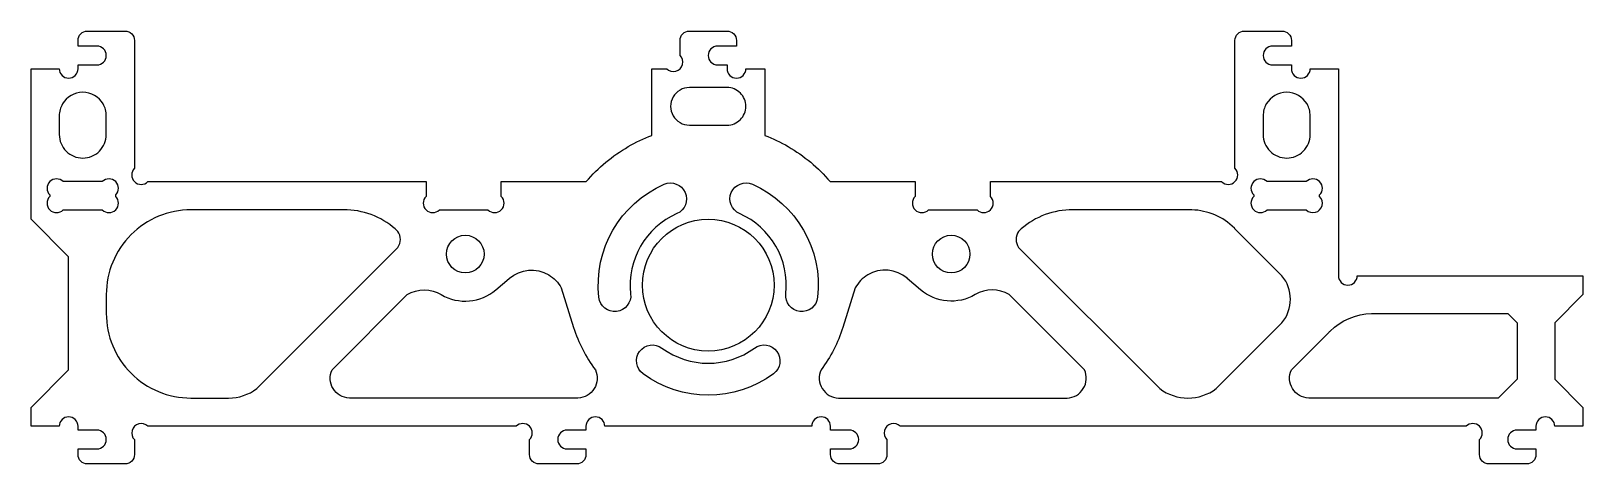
# Model space of a CAD drawing. Header units: millimetres. Extents: x -36 to 46.5, y -1 to 22.
import ezdxf

# ---------------------------------------------------------------- set-up
doc = ezdxf.new("R2010")
doc.units = ezdxf.units.MM
doc.layers.add('Calque1', color=70, linetype='Continuous')

msp = doc.modelspace()

# ---------------------------------------------------------------- linework, layer by layer
at = {"layer": 'Calque1'}
for points in [[(1, 20.2), (1, 20, 1), (2, 20), (3, 20), (3, 18.5), (3, 16.453, -0.040744), (4.25, 15.861, -0.086081), (6.481, 14), (11, 14), (11, 13.21, 1), (11.71, 12.5), (14.29, 12.5, 1), (15, 13.21), (15, 14), (27.29, 14, 1), (28, 14.71), (28, 20), (28, 21.5, -0.414214), (28.5, 22), (30.5, 22, -0.414214), (31, 21.5), (31, 21.2), (30, 21.2, 1), (30, 20.2), (31, 20.2), (31, 20, 1), (32, 20), (33.5, 20), (33.5, 14.5), (33.5, 9, 1), (34.5, 9), (46.5, 9), (46.5, 8), (45, 6.5), (45, 3.5), (46.5, 2), (46.5, 1), (45, 1, 1), (44, 1), (44, 0.8), (43, 0.8, 1), (43, -0.2), (44, -0.2), (44, -0.5, -0.414214), (43.5, -1), (41.5, -1, -0.414214), (41, -0.5), (41, 0.29, 1), (40.29, 1), (10.21, 1, 1), (9.5, 0.29), (9.5, -0.5, -0.414214), (9, -1), (7, -1, -0.414214), (6.5, -0.5), (6.5, -0.2), (7.5, -0.2, 1), (7.5, 0.8), (6.5, 0.8), (6.5, 1, 1), (5.5, 1), (0, 1), (-5.5, 1, 1), (-6.5, 1), (-6.5, 0.8), (-7.5, 0.8, 1), (-7.5, -0.2), (-6.5, -0.2), (-6.5, -0.5, -0.414214), (-7, -1), (-9, -1, -0.414214), (-9.5, -0.5), (-9.5, 0.29, 1), (-10.21, 1), (-29.79, 1, 1), (-30.5, 0.29), (-30.5, -0.5, -0.414214), (-31, -1), (-33, -1, -0.414214), (-33.5, -0.5), (-33.5, -0.2), (-32.5, -0.2, 1), (-32.5, 0.8), (-33.5, 0.8), (-33.5, 1, 1), (-34.5, 1), (-36, 1), (-36, 2), (-34, 4), (-34, 10), (-36, 12), (-36, 14.5), (-36, 20), (-34.5, 20, 1), (-33.5, 20), (-33.5, 20.2), (-32.5, 20.2, 1), (-32.5, 21.2), (-33.5, 21.2), (-33.5, 21.5, -0.414214), (-33, 22), (-31, 22, -0.414214), (-30.5, 21.5), (-30.5, 14.71, 1), (-29.79, 14), (-15, 14), (-15, 13.21, 1), (-14.29, 12.5), (-11.71, 12.5, 1), (-11, 13.21), (-11, 14), (-6.481, 14, -0.086081), (-4.25, 15.861, -0.040744), (-3, 16.453), (-3, 20), (-2.21, 20, 1), (-1.5, 20.71), (-1.5, 21.5, -0.414214), (-1, 22), (1, 22, -0.414214), (1.5, 21.5), (1.5, 21.2), (0.5, 21.2, 1), (0.5, 20.2)], [(-1, 19, 0.131652), (-1.5, 18.866, 0.57735), (-1.5, 17.134, 0.131652), (-1, 17), (1, 17, 0.414214), (2, 18, 0.414214), (1, 19)], [(-34.5, 17.5), (-34.5, 16.5, 0.414214), (-33.25, 15.25, 0.414214), (-32, 16.5), (-32, 17.5, 0.131653), (-32.167, 18.125, 0.57735), (-34.333, 18.125, 0.131652)], [(29.5, 17.5), (29.5, 16.5, 0.414214), (30.75, 15.25, 0.414214), (32, 16.5), (32, 17.5, 0.131653), (31.833, 18.125, 0.57735), (29.667, 18.125, 0.131652)], [(-35, 13.29), (-35, 13.21, 1), (-34.29, 12.5), (-32.21, 12.5, 1), (-31.5, 13.21), (-31.5, 13.29, 1), (-32.21, 14), (-34.29, 14, 1)], [(29, 13.21, 1), (29.71, 12.5), (31.79, 12.5, 1), (32.5, 13.21), (32.5, 13.29, 1), (31.79, 14), (29.71, 14, 1), (29, 13.29)], [(-1.665, 12.301, 0.328204), (-4.125, 8.042, -0.999662), (-5.814, 7.853, -0.32826), (-2.347, 13.859, -0.999662)], [(4.125, 8.042, 0.328204), (1.665, 12.301, -0.999662), (2.347, 13.859, -0.32826), (5.814, 7.853, -0.999662)], [(-19.191, 12.5), (-19.5, 12.5), (-27.5, 12.5, 0.414214), (-32, 8), (-32, 7, 0.414214), (-27.5, 2.5), (-25.5, 2.5, 0.162278), (-24, 3), (-16.5, 10.5, 0.315604), (-16.5, 11.356, 0.184177)], [(27.97, 11.53, 0.189338), (25.706, 12.5), (25.5, 12.5), (19.5, 12.5), (19.191, 12.5, 0.184177), (16.5, 11.356, 0.315604), (16.5, 10.5), (24, 3, 0.162278), (25.5, 2.5, 0.162278), (27, 3), (30.5, 6.5, 0.359777), (30.5, 9), (28, 11.5, 0.00313)], [(-10.58, 8.859), (-10.572, 8.866, -0.321451), (-8.482, 9.048, -0.136658), (-7.814, 8.351), (-7.156, 6.254, 0.085055), (-6, 4, -0.535184), (-6.925, 2.5, -0.017696), (-7, 2.5), (-19, 2.5), (-19.075, 2.5, -0.535184), (-20, 4), (-16, 8, -0.277849), (-14.191, 8, 0.321596), (-11.287, 8.253)], [(10.58, 8.859), (10.572, 8.866, 0.321451), (8.482, 9.048, 0.136658), (7.814, 8.351), (7.156, 6.254, -0.085055), (6, 4, 0.535184), (6.925, 2.5, 0.017696), (7, 2.5), (19, 2.5), (19.075, 2.5, 0.535184), (20, 4), (16, 8, 0.277849), (14.191, 8, -0.321596), (11.287, 8.253)], [(33.057, 6.057, -0.186273), (35.257, 7), (35.5, 7), (42.5, 7), (43, 6.5), (43, 3.5), (42, 2.5), (32, 2.5), (31.925, 2.5, -0.535184), (31, 4), (33, 6, -0.006091)], [(-2.459, 5.157, 0.328204), (2.459, 5.157, -0.999662), (3.467, 3.788, -0.32826), (-3.467, 3.788, -0.999662)]]:
    msp.add_lwpolyline(points, format="xyb", close=True, dxfattribs=at)
for centre, radius in [((0, 8.5), 3.5), ((-12.915, 10.15), 1), ((12.915, 10.15), 1)]:
    msp.add_circle(centre, radius, dxfattribs=at)

doc.saveas('drawing.dxf')
